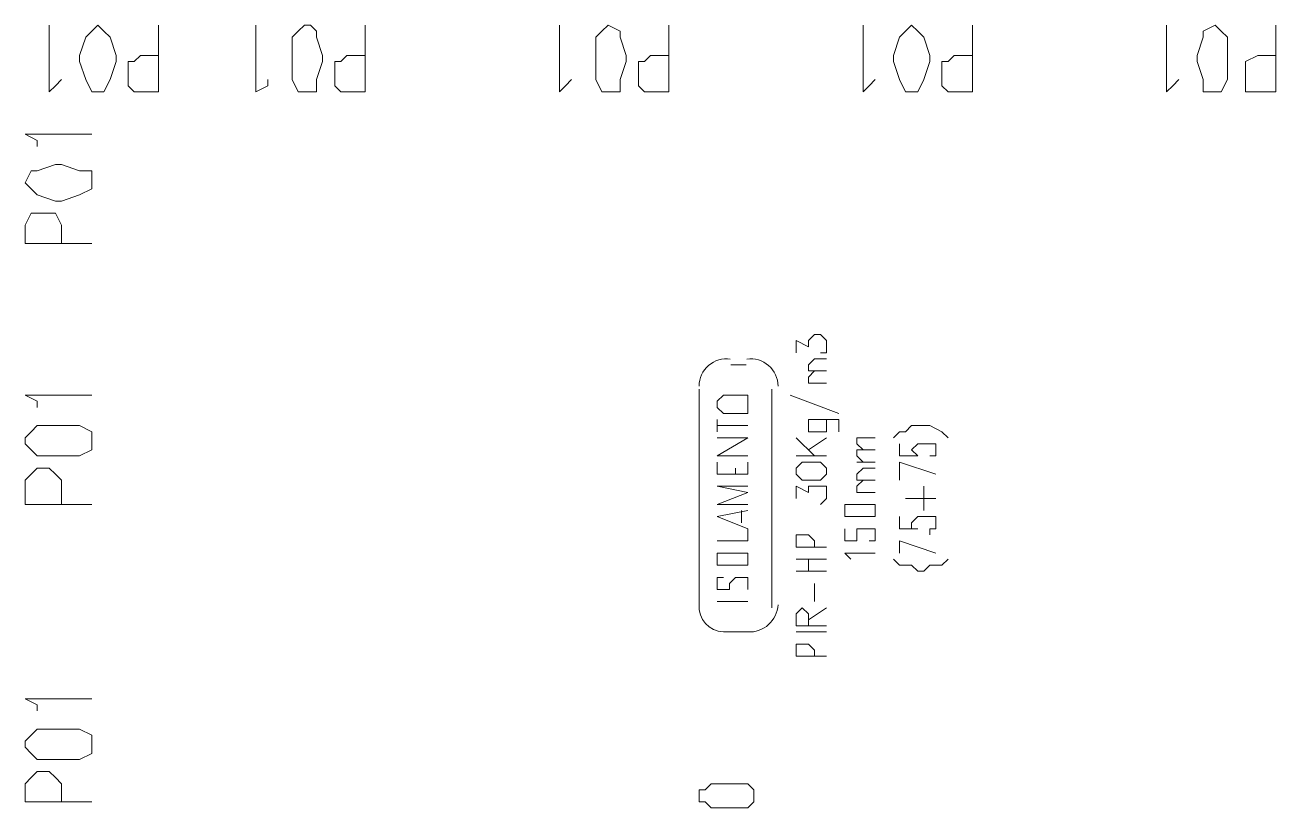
# Model space of a CAD drawing. Header units: inches. Extents: x 5 to 1823, y 18 to 726.
# Drawn here: x 483.212 to 487.837, y 304.571 to 307.467 of the extents above; entities that cross this region are included whole.
import ezdxf

# ---------------------------------------------------------------- set-up
doc = ezdxf.new("R2010")
doc.units = ezdxf.units.IN
doc.header["$MEASUREMENT"] = 0
for name, color, linetype in [('PDF2_D_Textos Isolamento', 2, 'Continuous'), ('PDF2_D_Textos Nome Área', 3, 'Continuous'), ('PDF2_D_Textos Paineis Parede', 3, 'Continuous')]:
    doc.layers.add(name, color=color, linetype=linetype)

msp = doc.modelspace()

# ---------------------------------------------------------------- linework, layer by layer
at = {"layer": 'PDF2_D_Textos Isolamento', "lineweight": 5}
for points in [[(486.0634, 306.2544), (486.0634, 306.2993), (486.1083, 306.2769), (486.1083, 306.2993), (486.1307, 306.3218), (486.1532, 306.3218), (486.1756, 306.2993), (486.1756, 306.2769), (486.1756, 306.2544), (486.1532, 306.2544)], [(486.1307, 306.187), (486.1083, 306.187), (486.1083, 306.2095), (486.1307, 306.232), (486.1756, 306.232)], [(486.1083, 306.1421), (486.1083, 306.1646), (486.1307, 306.187), (486.1756, 306.187)], [(486.1756, 306.1421), (486.1083, 306.1421), (486.1307, 306.1421)], [(486.0409, 306.0972), (486.2205, 306.0299)], [(485.7715, 305.9625), (485.7715, 306.0074)], [(486.1756, 306.0074), (486.1756, 305.985), (486.1756, 305.9625), (486.1532, 305.9625), (486.1307, 305.9625), (486.1083, 305.9625), (486.1083, 305.985), (486.1083, 306.0074), (486.1981, 306.0074), (486.2205, 306.0074), (486.2205, 305.985), (486.2205, 305.9625)], [(485.7715, 305.985), (485.8838, 305.985)], [(486.4226, 305.9401), (486.4451, 305.9625), (486.4675, 305.9625), (486.49, 305.985), (486.5124, 305.985), (486.5349, 305.985), (486.5573, 305.985), (486.6022, 305.9625), (486.6247, 305.9401)], [(485.8838, 305.8727), (485.7715, 305.8727), (485.8838, 305.9401), (485.7715, 305.9401)], [(486.0634, 305.9401), (486.1307, 305.8727)], [(486.1083, 305.8952), (486.1756, 305.9401)], [(486.3103, 305.8952), (486.2879, 305.9176), (486.2879, 305.9401), (486.3103, 305.9401), (486.3553, 305.9401)], [(486.4451, 305.9176), (486.4451, 305.8727), (486.5124, 305.8727), (486.49, 305.8952), (486.5124, 305.9176), (486.5349, 305.9176), (486.5573, 305.9176), (486.5798, 305.9176), (486.5798, 305.8952), (486.5798, 305.8727), (486.5573, 305.8727)], [(486.0634, 305.8727), (486.1756, 305.8727)], [(486.3103, 305.8503), (486.2879, 305.8727), (486.2879, 305.8952), (486.3103, 305.8952), (486.3553, 305.8952)], [(485.8838, 305.8503), (485.8838, 305.8054), (485.7715, 305.8054), (485.7715, 305.8503)], [(485.8389, 305.8054), (485.8389, 305.8278)], [(486.2879, 305.8503), (486.3553, 305.8503)], [(486.3103, 305.7829), (486.2879, 305.7829), (486.2879, 305.8054), (486.3103, 305.8278), (486.3553, 305.8278)], [(486.5798, 305.8054), (486.4451, 305.8503), (486.4451, 305.7829)], [(486.2879, 305.738), (486.2879, 305.7605), (486.3103, 305.7829), (486.3553, 305.7829)], [(485.8838, 305.6931), (485.7715, 305.6931), (485.8838, 305.738), (485.7715, 305.7605), (485.8838, 305.7605)], [(486.0634, 305.7156), (486.0634, 305.7605), (486.1083, 305.738), (486.1083, 305.7605), (486.1307, 305.7605), (486.1532, 305.7605), (486.1756, 305.7605), (486.1756, 305.738), (486.1756, 305.7156), (486.1532, 305.6931)], [(486.3553, 305.738), (486.2879, 305.738), (486.3103, 305.738)], [(486.5349, 305.6707), (486.5349, 305.7605)], [(486.4675, 305.7156), (486.5798, 305.7156)], [(485.7715, 305.5584), (485.8838, 305.5584), (485.8838, 305.6033), (485.7715, 305.6482), (485.8838, 305.6707)], [(485.8613, 305.6257), (485.8613, 305.6707)], [(486.4451, 305.6482), (486.4451, 305.6033), (486.5124, 305.6033), (486.49, 305.6033), (486.49, 305.6257), (486.5124, 305.6482), (486.5349, 305.6482), (486.5573, 305.6482), (486.5798, 305.6482), (486.5798, 305.6257), (486.5798, 305.6033), (486.5573, 305.6033), (486.5573, 305.5808)], [(486.243, 305.6033), (486.243, 305.5584), (486.2879, 305.5584), (486.2879, 305.5808), (486.2879, 305.6033), (486.3103, 305.6033), (486.3328, 305.6033), (486.3553, 305.6033), (486.3553, 305.5808), (486.3553, 305.5584), (486.3328, 305.5584)], [(486.1756, 305.5359), (486.0634, 305.5359), (486.0634, 305.5584), (486.0634, 305.5808), (486.0858, 305.5808), (486.1083, 305.5808), (486.1307, 305.5584), (486.1307, 305.5359)], [(486.5798, 305.5135), (486.4451, 305.5584), (486.4451, 305.5135)], [(486.0634, 305.491), (486.1756, 305.491)], [(486.1083, 305.4461), (486.1083, 305.491)], [(486.3553, 305.5135), (486.243, 305.5135), (486.2654, 305.491)], [(486.4226, 305.491), (486.4451, 305.4686), (486.4675, 305.4686), (486.49, 305.4686), (486.5124, 305.4461), (486.5349, 305.4461), (486.5573, 305.4686), (486.6022, 305.4686), (486.6247, 305.491)], [(486.0634, 305.4461), (486.1756, 305.4461)], [(485.794, 305.4237), (485.7715, 305.4237), (485.7715, 305.4012), (485.7715, 305.3788), (485.794, 305.3788), (485.8164, 305.3788), (485.8164, 305.4012), (485.8389, 305.4237), (485.8613, 305.4237), (485.8838, 305.4237), (485.8838, 305.4012), (485.8838, 305.3788)], [(486.1307, 305.3339), (486.1307, 305.4012)], [(485.7715, 305.3339), (485.8838, 305.3339)], [(486.1756, 305.2441), (486.0634, 305.2441), (486.0634, 305.289), (486.0858, 305.3114), (486.1083, 305.289), (486.1083, 305.2441)], [(486.1083, 305.2665), (486.1756, 305.3114)], [(486.0634, 305.2216), (486.1756, 305.2216)], [(486.1756, 305.1318), (486.0634, 305.1318), (486.0634, 305.1543), (486.0634, 305.1767), (486.0858, 305.1767), (486.1083, 305.1767), (486.1307, 305.1543), (486.1307, 305.1318)]]:
    msp.add_lwpolyline(points, dxfattribs=at)
at = {"layer": 'PDF2_D_Textos Isolamento', "color": 1, "lineweight": 5}
for points in [[(485.7041, 306.1197), (485.7041, 305.3114)], [(485.9736, 305.3114), (485.9736, 306.1197)]]:
    msp.add_lwpolyline(points, dxfattribs=at)
at = {"layer": 'PDF2_D_Textos Isolamento', "lineweight": 5}
for points in [[(485.7715, 306.0523), (485.794, 306.0299), (485.8164, 306.0299), (485.8389, 306.0299), (485.8613, 306.0299), (485.8838, 306.0299), (485.8838, 306.0523), (485.8838, 306.0748), (485.8838, 306.0972), (485.8613, 306.0972), (485.8389, 306.0972), (485.8164, 306.0972), (485.794, 306.0972), (485.7715, 306.0748)], [(486.0634, 305.8054), (486.0858, 305.7829), (486.1083, 305.7829), (486.1307, 305.7829), (486.1532, 305.7829), (486.1756, 305.8054), (486.1756, 305.8278), (486.1532, 305.8503), (486.1307, 305.8503), (486.1083, 305.8503), (486.0858, 305.8503), (486.0634, 305.8278)], [(486.243, 305.6707), (486.243, 305.6482), (486.2654, 305.6482), (486.2879, 305.6482), (486.3103, 305.6482), (486.3328, 305.6482), (486.3553, 305.6482), (486.3553, 305.6707), (486.3553, 305.6931), (486.3328, 305.6931), (486.3103, 305.6931), (486.2879, 305.6931), (486.2654, 305.6931), (486.243, 305.6931)], [(485.7715, 305.491), (485.7715, 305.4686), (485.794, 305.4686), (485.8164, 305.4686), (485.8389, 305.4686), (485.8613, 305.4686), (485.8838, 305.4686), (485.8838, 305.491), (485.8838, 305.5135), (485.8613, 305.5135), (485.8389, 305.5135), (485.8164, 305.5135), (485.794, 305.5135), (485.7715, 305.5135)]]:
    msp.add_lwpolyline(points, close=True, dxfattribs=at)
at = {"layer": 'PDF2_D_Textos Isolamento', "color": 1, "lineweight": 0}
msp.add_lwpolyline([(485.7041, 305.3226, 0.414213), (485.794, 305.2216), (485.8838, 305.2216, 0.414213), (485.996, 305.3226)], format="xyb", dxfattribs=at)
msp.add_lwpolyline([(485.794, 305.2216), (485.794, 305.2216)], dxfattribs=at)
msp.add_lwpolyline([(485.794, 305.2216), (485.794, 305.2216)], dxfattribs=at)
for centre, radius, start, end in [((485.8052, 306.1309), 0.101, 81.815, 180), ((485.895, 306.1309), 0.101, 360, 98.185), ((485.8501, 306.7596), 0.5501, 267.0283, 272.9717)]:
    msp.add_arc(centre, radius, start, end, dxfattribs=at)
at = {"layer": 'PDF2_D_Textos Nome Área', "lineweight": 5}
msp.add_lwpolyline([(485.7041, 304.593), (485.7266, 304.593), (485.749, 304.5705), (485.794, 304.5705), (485.8389, 304.5705), (485.8613, 304.5705), (485.8838, 304.5705), (485.9062, 304.593), (485.9062, 304.6379), (485.8838, 304.6603), (485.8613, 304.6603), (485.8389, 304.6603), (485.794, 304.6603), (485.749, 304.6603), (485.7266, 304.6379), (485.7041, 304.6379)], close=True, dxfattribs=at)
at = {"layer": 'PDF2_D_Textos Paineis Parede', "lineweight": 5}
for points in [[(483.3467, 307.2647), (483.3242, 307.2423), (483.3018, 307.2198), (483.3018, 307.4668)], [(483.7059, 307.4668), (483.7059, 307.2198), (483.6386, 307.2198), (483.6161, 307.2198), (483.5937, 307.2423), (483.5937, 307.2647), (483.5937, 307.2872), (483.5937, 307.3321), (483.6161, 307.3321), (483.6386, 307.3546), (483.7059, 307.3546)], [(484.1101, 307.2647), (484.1101, 307.2423), (484.0651, 307.2198), (484.0651, 307.4668)], [(484.4693, 307.4668), (484.4693, 307.2198), (484.4019, 307.2198), (484.3795, 307.2198), (484.357, 307.2423), (484.357, 307.2647), (484.357, 307.2872), (484.357, 307.3321), (484.3795, 307.3321), (484.4019, 307.3546), (484.4693, 307.3546)], [(485.2327, 307.2647), (485.2102, 307.2423), (485.1877, 307.2198), (485.1877, 307.4668)], [(485.5919, 307.4668), (485.5919, 307.2198), (485.5245, 307.2198), (485.5021, 307.2198), (485.4796, 307.2423), (485.4796, 307.2647), (485.4796, 307.2872), (485.4796, 307.3321), (485.5021, 307.3321), (485.5245, 307.3546), (485.5919, 307.3546)], [(486.3553, 307.2647), (486.3328, 307.2423), (486.3103, 307.2198), (486.3103, 307.4668)], [(486.7145, 307.4668), (486.7145, 307.2198), (486.6471, 307.2198), (486.6247, 307.2198), (486.6022, 307.2423), (486.6022, 307.2647), (486.6022, 307.2872), (486.6022, 307.3321), (486.6247, 307.3321), (486.6471, 307.3546), (486.7145, 307.3546)], [(487.4779, 307.2647), (487.4554, 307.2423), (487.4329, 307.2198), (487.4329, 307.4668)], [(487.8371, 307.4668), (487.8371, 307.2198), (487.7697, 307.2198), (487.7248, 307.2198), (487.7248, 307.2423), (487.7248, 307.2647), (487.7248, 307.2872), (487.7248, 307.3321), (487.7697, 307.3546), (487.8371, 307.3546)], [(483.2569, 307.0178), (483.2569, 307.0402), (483.212, 307.0627), (483.4589, 307.0627)], [(483.4589, 306.6585), (483.212, 306.6585), (483.212, 306.7259), (483.2344, 306.7708), (483.2569, 306.7708), (483.3018, 306.7708), (483.3242, 306.7708), (483.3467, 306.7259), (483.3467, 306.6585)], [(483.2569, 306.0523), (483.2569, 306.0748), (483.212, 306.0972), (483.4589, 306.0972)], [(483.4589, 305.6931), (483.212, 305.6931), (483.212, 305.7829), (483.2344, 305.8054), (483.2569, 305.8278), (483.3018, 305.8278), (483.3242, 305.8054), (483.3467, 305.7829), (483.3467, 305.6931)], [(483.2569, 304.9297), (483.2569, 304.9522), (483.212, 304.9746), (483.4589, 304.9746)], [(483.4589, 304.593), (483.212, 304.593), (483.212, 304.6603), (483.2344, 304.6828), (483.2569, 304.7052), (483.3018, 304.7052), (483.3242, 304.6828), (483.3467, 304.6603), (483.3467, 304.593)]]:
    msp.add_lwpolyline(points, dxfattribs=at)
for points in [[(483.4814, 307.2198), (483.5038, 307.2198), (483.5263, 307.2647), (483.5488, 307.3321), (483.5488, 307.3546), (483.5263, 307.4219), (483.5038, 307.4444), (483.4814, 307.4668), (483.4589, 307.4444), (483.4365, 307.4219), (483.414, 307.3546), (483.414, 307.3321), (483.4365, 307.2647), (483.4589, 307.2198)], [(484.2672, 307.2198), (484.2897, 307.2198), (484.2897, 307.2647), (484.3121, 307.3321), (484.3121, 307.3546), (484.2897, 307.4219), (484.2897, 307.4444), (484.2672, 307.4668), (484.2448, 307.4668), (484.2223, 307.4444), (484.1999, 307.4219), (484.1999, 307.3546), (484.1999, 307.3321), (484.1999, 307.2647), (484.2223, 307.2198), (484.2448, 307.2198)], [(485.3674, 307.2198), (485.4123, 307.2198), (485.4123, 307.2647), (485.4347, 307.3321), (485.4347, 307.3546), (485.4123, 307.4219), (485.4123, 307.4444), (485.3674, 307.4668), (485.3449, 307.4444), (485.3225, 307.4219), (485.3225, 307.3546), (485.3225, 307.3321), (485.3225, 307.2647), (485.3449, 307.2198)], [(486.49, 307.2198), (486.5124, 307.2198), (486.5349, 307.2647), (486.5573, 307.3321), (486.5573, 307.3546), (486.5349, 307.4219), (486.5124, 307.4444), (486.49, 307.4668), (486.4675, 307.4444), (486.4451, 307.4219), (486.4226, 307.3546), (486.4226, 307.3321), (486.4451, 307.2647), (486.4675, 307.2198)], [(487.6126, 307.2198), (487.635, 307.2198), (487.6575, 307.2647), (487.6575, 307.3321), (487.6575, 307.3546), (487.6575, 307.4219), (487.635, 307.4444), (487.6126, 307.4668), (487.5677, 307.4444), (487.5677, 307.4219), (487.5452, 307.3546), (487.5452, 307.3321), (487.5677, 307.2647), (487.5677, 307.2198)], [(483.212, 306.8831), (483.2344, 306.8606), (483.2569, 306.8382), (483.3242, 306.8157), (483.3467, 306.8157), (483.414, 306.8382), (483.4589, 306.8606), (483.4589, 306.8831), (483.4589, 306.928), (483.414, 306.928), (483.3467, 306.9504), (483.3242, 306.9504), (483.2569, 306.928), (483.2344, 306.928)], [(483.212, 305.9176), (483.2344, 305.8952), (483.2569, 305.8727), (483.3242, 305.8727), (483.3467, 305.8727), (483.414, 305.8727), (483.4589, 305.8952), (483.4589, 305.9176), (483.4589, 305.9401), (483.4589, 305.9625), (483.414, 305.985), (483.3467, 305.985), (483.3242, 305.985), (483.2569, 305.985), (483.2344, 305.9625), (483.212, 305.9401)], [(483.212, 304.795), (483.2344, 304.7726), (483.2569, 304.7501), (483.3242, 304.7501), (483.3467, 304.7501), (483.414, 304.7501), (483.4589, 304.7726), (483.4589, 304.795), (483.4589, 304.8175), (483.4589, 304.8399), (483.414, 304.8624), (483.3467, 304.8624), (483.3242, 304.8624), (483.2569, 304.8624), (483.2344, 304.8399), (483.212, 304.8175)]]:
    msp.add_lwpolyline(points, close=True, dxfattribs=at)

doc.saveas('drawing.dxf')
